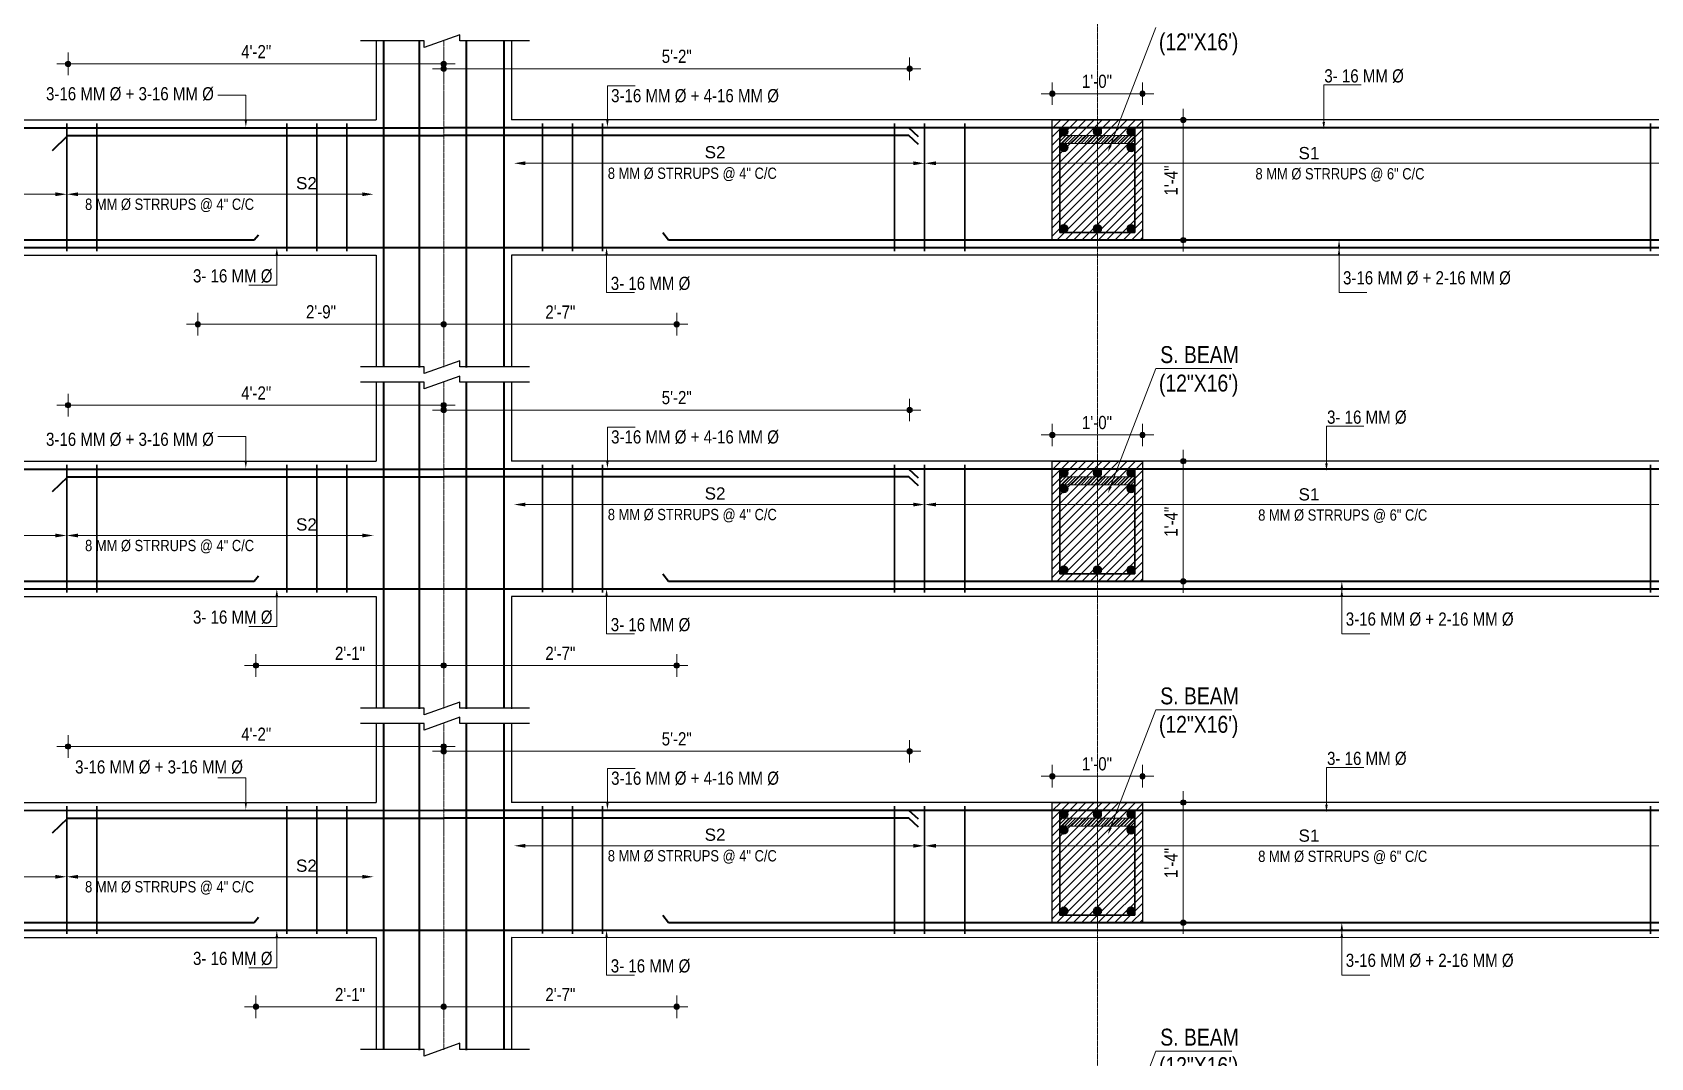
# Model space of a CAD drawing. Header units: inches. Extents: x 57837 to 133168, y 6972 to 27776.
# Drawn here: x 61173 to 62034, y 9790 to 10336 of the extents above; entities that cross this region are included whole.
import ezdxf

# ---------------------------------------------------------------- set-up
doc = ezdxf.new("R2010")
doc.units = ezdxf.units.IN
doc.header["$MEASUREMENT"] = 0
doc.linetypes.add('CENTER', pattern=[2, 1.25, -0.25, 0.25, -0.25])
doc.linetypes.add('CENTER2', pattern=[1.125, 0.75, -0.125, 0.125, -0.125])
for name, color, linetype, lineweight in [('CENTER', 9, 'CENTER', 5), ('DIM', 2, 'Continuous', 13), ('HACTH', 153, 'Continuous', 5), ('ROD', 1, 'Continuous', 40), ('STIRRUPS', 4, 'Continuous', 30)]:
    doc.layers.add(name, color=color, linetype=linetype, lineweight=lineweight)
for name, color, linetype in [('elevation', 3, 'Continuous'), ('text', 255, 'Continuous'), ('walls', 32, 'Continuous')]:
    doc.layers.add(name, color=color, linetype=linetype)
doc.styles.add('Arial', font='arial.ttf', dxfattribs={"height": 6.5})
doc.styles.get("Standard").update_dxf_attribs({"font": 'ARIALN.TTF', "height": 7})

msp = doc.modelspace()

# ---------------------------------------------------------------- hatches: boundary and pattern name
at = {"lineweight": 13}
h = msp.add_hatch(color=256, dxfattribs=at)
edge = h.paths.add_edge_path()
edge.add_arc((61191.65, 10319.27), 1.42, 0, 360)
h = msp.add_hatch(color=256, dxfattribs=at)
edge = h.paths.add_edge_path()
edge.add_arc((61391.65, 10319.27), 1.42, 0, 360)
h = msp.add_hatch(color=256, dxfattribs=at)
edge = h.paths.add_edge_path()
edge.add_arc((61391.65, 10316.69), 1.42, 0, 360)
h = msp.add_hatch(color=256, dxfattribs=at)
edge = h.paths.add_edge_path()
edge.add_arc((61639.65, 10316.69), 1.42, 0, 360)
h = msp.add_hatch(color=256, dxfattribs=at)
edge = h.paths.add_edge_path()
edge.add_arc((61715.65, 10303.41), 1.42, 0, 360)
h = msp.add_hatch(color=256, dxfattribs=at)
edge = h.paths.add_edge_path()
edge.add_arc((61763.65, 10303.41), 1.42, 0, 360)
h = msp.add_hatch(color=256, dxfattribs=at)
edge = h.paths.add_edge_path()
edge.add_arc((61785.35, 10289.44), 1.42, 0, 360)
h = msp.add_hatch(color=256, dxfattribs=at)
edge = h.paths.add_edge_path()
edge.add_arc((61785.35, 10225.43), 1.42, 0, 360)
h = msp.add_hatch(color=256, dxfattribs=at)
edge = h.paths.add_edge_path()
edge.add_arc((61260.74, 10180.64), 1.42, 0, 360)
h = msp.add_hatch(color=256, dxfattribs=at)
edge = h.paths.add_edge_path()
edge.add_arc((61391.65, 10180.64), 1.42, 0, 360)
h = msp.add_hatch(color=256, dxfattribs=at)
edge = h.paths.add_edge_path()
edge.add_arc((61391.65, 10180.64), 1.42, 0, 360)
h = msp.add_hatch(color=256, dxfattribs=at)
edge = h.paths.add_edge_path()
edge.add_arc((61515.65, 10180.64), 1.42, 0, 360)
h = msp.add_hatch(color=256, dxfattribs=at)
edge = h.paths.add_edge_path()
edge.add_arc((61191.65, 10137.54), 1.42, 0, 360)
h = msp.add_hatch(color=256, dxfattribs=at)
edge = h.paths.add_edge_path()
edge.add_arc((61391.65, 10137.54), 1.42, 0, 360)
h = msp.add_hatch(color=256, dxfattribs=at)
edge = h.paths.add_edge_path()
edge.add_arc((61391.65, 10134.96), 1.42, 0, 360)
h = msp.add_hatch(color=256, dxfattribs=at)
edge = h.paths.add_edge_path()
edge.add_arc((61639.65, 10134.96), 1.42, 0, 360)
h = msp.add_hatch(color=256, dxfattribs=at)
edge = h.paths.add_edge_path()
edge.add_arc((61715.65, 10121.68), 1.42, 0, 360)
h = msp.add_hatch(color=256, dxfattribs=at)
edge = h.paths.add_edge_path()
edge.add_arc((61763.65, 10121.68), 1.42, 0, 360)
h = msp.add_hatch(color=256, dxfattribs=at)
edge = h.paths.add_edge_path()
edge.add_arc((61785.35, 10107.71), 1.42, 0, 360)
h = msp.add_hatch(color=256, dxfattribs=at)
edge = h.paths.add_edge_path()
edge.add_arc((61785.35, 10043.69), 1.42, 0, 360)
h = msp.add_hatch(color=256, dxfattribs=at)
edge = h.paths.add_edge_path()
edge.add_arc((61291.65, 9998.9), 1.42, 0, 360)
h = msp.add_hatch(color=256, dxfattribs=at)
edge = h.paths.add_edge_path()
edge.add_arc((61391.65, 9998.9), 1.42, 0, 360)
h = msp.add_hatch(color=256, dxfattribs=at)
edge = h.paths.add_edge_path()
edge.add_arc((61391.65, 9998.9), 1.42, 0, 360)
h = msp.add_hatch(color=256, dxfattribs=at)
edge = h.paths.add_edge_path()
edge.add_arc((61515.65, 9998.9), 1.42, 0, 360)
h = msp.add_hatch(color=256, dxfattribs=at)
edge = h.paths.add_edge_path()
edge.add_arc((61191.65, 9955.8), 1.42, 0, 360)
h = msp.add_hatch(color=256, dxfattribs=at)
edge = h.paths.add_edge_path()
edge.add_arc((61391.65, 9955.8), 1.42, 0, 360)
h = msp.add_hatch(color=256, dxfattribs=at)
edge = h.paths.add_edge_path()
edge.add_arc((61391.65, 9953.22), 1.42, 0, 360)
h = msp.add_hatch(color=256, dxfattribs=at)
edge = h.paths.add_edge_path()
edge.add_arc((61639.65, 9953.22), 1.42, 0, 360)
h = msp.add_hatch(color=256, dxfattribs=at)
edge = h.paths.add_edge_path()
edge.add_arc((61715.65, 9939.94), 1.42, 0, 360)
h = msp.add_hatch(color=256, dxfattribs=at)
edge = h.paths.add_edge_path()
edge.add_arc((61763.65, 9939.94), 1.42, 0, 360)
h = msp.add_hatch(color=256, dxfattribs=at)
edge = h.paths.add_edge_path()
edge.add_arc((61785.35, 9925.97), 1.42, 0, 360)
h = msp.add_hatch(color=256, dxfattribs=at)
edge = h.paths.add_edge_path()
edge.add_arc((61785.35, 9861.96), 1.42, 0, 360)
h = msp.add_hatch(color=256, dxfattribs=at)
edge = h.paths.add_edge_path()
edge.add_arc((61291.65, 9817.17), 1.42, 0, 360)
h = msp.add_hatch(color=256, dxfattribs=at)
edge = h.paths.add_edge_path()
edge.add_arc((61391.65, 9817.17), 1.42, 0, 360)
h = msp.add_hatch(color=256, dxfattribs=at)
edge = h.paths.add_edge_path()
edge.add_arc((61391.65, 9817.17), 1.42, 0, 360)
h = msp.add_hatch(color=256, dxfattribs=at)
edge = h.paths.add_edge_path()
edge.add_arc((61515.65, 9817.17), 1.42, 0, 360)
at = {"layer": 'HACTH'}
h = msp.add_hatch(color=1, dxfattribs=at)
edge = h.paths.add_edge_path()
edge.add_arc((61721.74, 10283.16), 2.08, 0, 360)
h = msp.add_hatch(color=1, dxfattribs=at)
edge = h.paths.add_edge_path()
edge.add_arc((61739.65, 10283.16), 2.08, 0, 360)
h = msp.add_hatch(color=1, dxfattribs=at)
edge = h.paths.add_edge_path()
edge.add_arc((61757.57, 10283.16), 2.08, 0, 360)
h = msp.add_hatch(color=1, dxfattribs=at)
edge = h.paths.add_edge_path()
edge.add_arc((61721.74, 10274.8), 2.08, 0, 360)
h = msp.add_hatch(color=1, dxfattribs=at)
edge = h.paths.add_edge_path()
edge.add_arc((61757.57, 10274.8), 2.08, 0, 360)
h = msp.add_hatch(color=1, dxfattribs=at)
edge = h.paths.add_edge_path()
edge.add_arc((61721.74, 10231.53), 2.08, 0, 360)
h = msp.add_hatch(color=1, dxfattribs=at)
edge = h.paths.add_edge_path()
edge.add_arc((61739.65, 10231.53), 2.08, 0, 360)
h = msp.add_hatch(color=1, dxfattribs=at)
edge = h.paths.add_edge_path()
edge.add_arc((61757.57, 10231.53), 2.08, 0, 360)
h = msp.add_hatch(color=1, dxfattribs=at)
edge = h.paths.add_edge_path()
edge.add_arc((61721.74, 10101.43), 2.08, 0, 360)
h = msp.add_hatch(color=1, dxfattribs=at)
edge = h.paths.add_edge_path()
edge.add_arc((61739.65, 10101.43), 2.08, 0, 360)
h = msp.add_hatch(color=1, dxfattribs=at)
edge = h.paths.add_edge_path()
edge.add_arc((61757.57, 10101.43), 2.08, 0, 360)
h = msp.add_hatch(color=1, dxfattribs=at)
edge = h.paths.add_edge_path()
edge.add_arc((61721.74, 10093.06), 2.08, 0, 360)
h = msp.add_hatch(color=1, dxfattribs=at)
edge = h.paths.add_edge_path()
edge.add_arc((61757.57, 10093.06), 2.08, 0, 360)
h = msp.add_hatch(color=1, dxfattribs=at)
edge = h.paths.add_edge_path()
edge.add_arc((61721.74, 10049.79), 2.08, 0, 360)
h = msp.add_hatch(color=1, dxfattribs=at)
edge = h.paths.add_edge_path()
edge.add_arc((61739.65, 10049.79), 2.08, 0, 360)
h = msp.add_hatch(color=1, dxfattribs=at)
edge = h.paths.add_edge_path()
edge.add_arc((61757.57, 10049.79), 2.08, 0, 360)
h = msp.add_hatch(color=1, dxfattribs=at)
edge = h.paths.add_edge_path()
edge.add_arc((61721.74, 9919.69), 2.08, 0, 360)
h = msp.add_hatch(color=1, dxfattribs=at)
edge = h.paths.add_edge_path()
edge.add_arc((61739.65, 9919.69), 2.08, 0, 360)
h = msp.add_hatch(color=1, dxfattribs=at)
edge = h.paths.add_edge_path()
edge.add_arc((61757.57, 9919.69), 2.08, 0, 360)
h = msp.add_hatch(color=1, dxfattribs=at)
edge = h.paths.add_edge_path()
edge.add_arc((61721.74, 9911.33), 2.08, 0, 360)
h = msp.add_hatch(color=1, dxfattribs=at)
edge = h.paths.add_edge_path()
edge.add_arc((61757.57, 9911.33), 2.08, 0, 360)
h = msp.add_hatch(color=1, dxfattribs=at)
edge = h.paths.add_edge_path()
edge.add_arc((61721.74, 9868.06), 2.08, 0, 360)
h = msp.add_hatch(color=1, dxfattribs=at)
edge = h.paths.add_edge_path()
edge.add_arc((61739.65, 9868.06), 2.08, 0, 360)
h = msp.add_hatch(color=1, dxfattribs=at)
edge = h.paths.add_edge_path()
edge.add_arc((61757.57, 9868.06), 2.08, 0, 360)

# ---------------------------------------------------------------- linework, layer by layer
for p, q in [((61355.65, 10331.57), (61355.65, 10289.44)), ((61355.65, 10331.57), (61355.65, 10289.44)), ((61427.65, 10331.57), (61427.65, 10289.44)), ((61427.65, 10331.57), (61427.65, 10289.44)), ((61427.65, 10331.57), (61427.65, 10289.44)), ((61427.65, 10331.57), (61427.65, 10289.81)), ((61427.65, 10331.57), (61427.65, 10289.44)), ((60807.52, 10289.44), (61355.65, 10289.44)), ((62263.79, 10289.44), (61427.65, 10289.44)), ((61715.65, 10289.44), (61763.65, 10289.44)), ((61715.65, 10225.44), (61715.65, 10289.44)), ((61715.65, 10289.35), (61715.75, 10289.44)), ((61715.65, 10284.93), (61720.17, 10289.44)), ((61715.65, 10280.51), (61724.59, 10289.44)), ((61715.65, 10276.09), (61729.01, 10289.44)), ((61715.65, 10271.67), (61733.43, 10289.44)), ((61715.65, 10267.25), (61737.85, 10289.44)), ((61715.65, 10262.83), (61742.27, 10289.44)), ((61715.65, 10258.41), (61746.68, 10289.44)), ((61715.65, 10253.99), (61751.1, 10289.44)), ((61715.65, 10249.58), (61755.52, 10289.44)), ((61715.65, 10245.16), (61759.94, 10289.44)), ((61715.65, 10240.74), (61763.65, 10288.74)), ((61763.65, 10289.44), (61763.65, 10225.44)), ((61715.65, 10236.32), (61763.65, 10284.32)), ((61715.65, 10231.9), (61763.65, 10279.9)), ((61715.65, 10227.48), (61763.65, 10275.48)), ((61718.04, 10225.44), (61763.65, 10271.06)), ((61722.46, 10225.44), (61763.65, 10266.64)), ((61726.88, 10225.44), (61763.65, 10262.22)), ((61731.3, 10225.44), (61763.65, 10257.8)), ((61735.72, 10225.44), (61763.65, 10253.38)), ((61740.14, 10225.44), (61763.65, 10248.96)), ((61744.56, 10225.44), (61763.65, 10244.54)), ((61748.98, 10225.44), (61763.65, 10240.12)), ((61753.4, 10225.44), (61763.65, 10235.7)), ((61757.81, 10225.44), (61763.65, 10231.28)), ((61762.23, 10225.44), (61763.65, 10226.86)), ((61763.65, 10225.44), (61715.65, 10225.44)), ((60759.65, 10217.45), (61355.65, 10217.45)), ((61355.65, 10217.45), (61355.65, 10157.96)), ((61355.65, 10217.45), (61355.65, 10157.96)), ((61355.65, 10217.45), (61355.65, 10157.96)), ((61427.65, 10217.45), (61427.65, 10157.96)), ((62311.65, 10217.44), (61427.65, 10217.45)), ((61427.65, 10217.45), (61427.65, 10157.96)), ((61427.65, 10217.45), (61427.65, 10157.96)), ((61427.65, 10217.45), (61427.65, 10157.96)), ((61355.65, 10149.84), (61355.65, 10107.71)), ((61355.65, 10149.84), (61355.65, 10107.71)), ((61427.65, 10149.84), (61427.65, 10107.71)), ((61427.65, 10149.84), (61427.65, 10107.71)), ((61427.65, 10149.84), (61427.65, 10107.71)), ((61427.65, 10149.84), (61427.65, 10108.08)), ((61427.65, 10149.84), (61427.65, 10107.71)), ((60807.52, 10107.71), (61355.65, 10107.71)), ((62263.79, 10107.71), (61427.65, 10107.71)), ((61715.65, 10107.71), (61763.65, 10107.71)), ((61715.65, 10043.71), (61715.65, 10107.71)), ((61715.65, 10107.61), (61715.75, 10107.71)), ((61715.65, 10103.2), (61720.17, 10107.71)), ((61715.65, 10098.78), (61724.59, 10107.71)), ((61715.65, 10094.36), (61729.01, 10107.71)), ((61715.65, 10089.94), (61733.43, 10107.71)), ((61715.65, 10085.52), (61737.85, 10107.71)), ((61715.65, 10081.1), (61742.27, 10107.71)), ((61715.65, 10076.68), (61746.69, 10107.71)), ((61715.65, 10072.26), (61751.1, 10107.71)), ((61715.65, 10067.84), (61755.52, 10107.71)), ((61715.65, 10063.42), (61759.94, 10107.71)), ((61715.65, 10059), (61763.65, 10107)), ((61763.65, 10107.71), (61763.65, 10043.71)), ((61715.65, 10054.58), (61763.65, 10102.58)), ((61715.65, 10050.16), (61763.65, 10098.16)), ((61715.65, 10045.74), (61763.65, 10093.74)), ((61718.04, 10043.71), (61763.65, 10089.32)), ((61722.46, 10043.71), (61763.65, 10084.9)), ((61726.88, 10043.71), (61763.65, 10080.48)), ((61731.3, 10043.71), (61763.65, 10076.07)), ((61735.72, 10043.71), (61763.65, 10071.65)), ((61740.14, 10043.71), (61763.65, 10067.23)), ((61744.56, 10043.71), (61763.65, 10062.81)), ((61748.98, 10043.71), (61763.65, 10058.39)), ((61753.4, 10043.71), (61763.65, 10053.97)), ((61757.82, 10043.71), (61763.65, 10049.55)), ((61763.65, 10043.71), (61715.65, 10043.71)), ((61762.23, 10043.71), (61763.65, 10045.13)), ((60759.65, 10035.71), (61355.65, 10035.71)), ((61355.65, 10035.71), (61355.65, 9976.23)), ((61355.65, 10035.71), (61355.65, 9976.23)), ((61355.65, 10035.71), (61355.65, 9976.23)), ((61427.65, 10035.71), (61427.65, 9976.23)), ((62311.65, 10035.71), (61427.65, 10035.71)), ((61427.65, 10035.71), (61427.65, 9976.23)), ((61427.65, 10035.71), (61427.65, 9976.23)), ((61427.65, 10035.71), (61427.65, 9976.23)), ((61427.65, 10035.71), (61427.65, 9975.86)), ((61355.65, 9968.1), (61355.65, 9925.97)), ((61355.65, 9968.1), (61355.65, 9925.97)), ((61427.65, 9968.1), (61427.65, 9925.97)), ((61427.65, 9968.1), (61427.65, 9925.97)), ((61427.65, 9968.1), (61427.65, 9925.97)), ((61427.65, 9968.1), (61427.65, 9926.34)), ((61427.65, 9968.1), (61427.65, 9925.97)), ((60807.52, 9925.97), (61355.65, 9925.97)), ((62263.79, 9925.97), (61427.65, 9925.97)), ((61715.65, 9925.97), (61763.65, 9925.97)), ((61715.65, 9861.97), (61715.65, 9925.97)), ((61715.65, 9925.88), (61715.75, 9925.97)), ((61715.65, 9921.46), (61720.17, 9925.97)), ((61715.65, 9917.04), (61724.59, 9925.97)), ((61715.65, 9912.62), (61729.01, 9925.97)), ((61715.65, 9908.2), (61733.43, 9925.97)), ((61715.65, 9903.78), (61737.85, 9925.97)), ((61715.65, 9899.36), (61742.27, 9925.97)), ((61715.65, 9894.94), (61746.68, 9925.97)), ((61715.65, 9890.52), (61751.1, 9925.97)), ((61715.65, 9886.11), (61755.52, 9925.97)), ((61715.65, 9881.69), (61759.94, 9925.97)), ((61763.65, 9925.97), (61763.65, 9861.97)), ((61715.65, 9877.27), (61763.65, 9925.27)), ((61715.65, 9872.85), (61763.65, 9920.85)), ((61715.65, 9868.43), (61763.65, 9916.43)), ((61715.65, 9864.01), (61763.65, 9912.01)), ((61718.04, 9861.97), (61763.65, 9907.59)), ((61722.46, 9861.97), (61763.65, 9903.17)), ((61726.88, 9861.97), (61763.65, 9898.75)), ((61731.3, 9861.97), (61763.65, 9894.33)), ((61735.72, 9861.97), (61763.65, 9889.91)), ((61740.14, 9861.97), (61763.65, 9885.49)), ((61744.56, 9861.97), (61763.65, 9881.07)), ((61748.98, 9861.97), (61763.65, 9876.65)), ((61753.4, 9861.97), (61763.65, 9872.23)), ((61757.81, 9861.97), (61763.65, 9867.81)), ((61763.65, 9861.97), (61715.65, 9861.97)), ((61762.23, 9861.97), (61763.65, 9863.39)), ((60759.65, 9853.98), (61355.65, 9853.98)), ((61355.65, 9853.98), (61355.65, 9794.49)), ((61355.65, 9853.98), (61355.65, 9794.49)), ((61355.65, 9853.98), (61355.65, 9794.49)), ((61427.65, 9853.98), (61427.65, 9794.49)), ((62311.65, 9853.97), (61427.65, 9853.98)), ((61427.65, 9853.98), (61427.65, 9794.49)), ((61427.65, 9853.98), (61427.65, 9794.49)), ((61427.65, 9853.98), (61427.65, 9794.49))]:
    msp.add_line(p, q)
at = {"lineweight": 13}
for p, q in [((61191.65, 10313.27), (61191.65, 10325.27)), ((61391.65, 10325.27), (61391.65, 10313.27)), ((61391.65, 10310.69), (61391.65, 10322.69)), ((61639.65, 10322.69), (61639.65, 10310.69)), ((61197.65, 10319.27), (61185.65, 10319.27)), ((61385.65, 10319.27), (61397.65, 10319.27)), ((61397.65, 10316.69), (61385.65, 10316.69)), ((61633.65, 10316.69), (61645.65, 10316.69)), ((61715.65, 10297.41), (61715.65, 10309.41)), ((61763.65, 10309.41), (61763.65, 10297.41)), ((61721.65, 10303.41), (61709.65, 10303.41)), ((61757.65, 10303.41), (61769.65, 10303.41)), ((61779.35, 10289.44), (61791.35, 10289.44)), ((61785.35, 10283.44), (61785.35, 10295.44)), ((61785.35, 10231.43), (61785.35, 10219.43)), ((61791.35, 10225.43), (61779.35, 10225.43)), ((61260.74, 10174.64), (61260.74, 10186.64)), ((61391.65, 10174.64), (61391.65, 10186.64)), ((61391.65, 10186.64), (61391.65, 10174.64)), ((61515.65, 10186.64), (61515.65, 10174.64)), ((61266.74, 10180.64), (61254.74, 10180.64)), ((61397.65, 10180.64), (61385.65, 10180.64)), ((61385.65, 10180.64), (61397.65, 10180.64)), ((61509.65, 10180.64), (61521.65, 10180.64)), ((61191.65, 10131.54), (61191.65, 10143.54)), ((61391.65, 10143.54), (61391.65, 10131.54)), ((61391.65, 10128.96), (61391.65, 10140.96)), ((61639.65, 10140.96), (61639.65, 10128.96)), ((61197.65, 10137.54), (61185.65, 10137.54)), ((61385.65, 10137.54), (61397.65, 10137.54)), ((61397.65, 10134.96), (61385.65, 10134.96)), ((61633.65, 10134.96), (61645.65, 10134.96)), ((61715.65, 10115.68), (61715.65, 10127.68)), ((61763.65, 10127.68), (61763.65, 10115.68)), ((61721.65, 10121.68), (61709.65, 10121.68)), ((61757.65, 10121.68), (61769.65, 10121.68)), ((61779.35, 10107.71), (61791.35, 10107.71)), ((61785.35, 10101.71), (61785.35, 10113.71)), ((61785.35, 10049.69), (61785.35, 10037.69)), ((61791.35, 10043.69), (61779.35, 10043.69)), ((61291.65, 9992.9), (61291.65, 10004.9)), ((61391.65, 9992.9), (61391.65, 10004.9)), ((61391.65, 10004.9), (61391.65, 9992.9)), ((61515.65, 10004.9), (61515.65, 9992.9)), ((61297.65, 9998.9), (61285.65, 9998.9)), ((61397.65, 9998.9), (61385.65, 9998.9)), ((61385.65, 9998.9), (61397.65, 9998.9)), ((61509.65, 9998.9), (61521.65, 9998.9)), ((61191.65, 9949.8), (61191.65, 9961.8)), ((61391.65, 9961.8), (61391.65, 9949.8)), ((61197.65, 9955.8), (61185.65, 9955.8)), ((61385.65, 9955.8), (61397.65, 9955.8)), ((61397.65, 9953.22), (61385.65, 9953.22)), ((61391.65, 9947.22), (61391.65, 9959.22)), ((61633.65, 9953.22), (61645.65, 9953.22)), ((61639.65, 9959.22), (61639.65, 9947.22)), ((61715.65, 9933.94), (61715.65, 9945.94)), ((61763.65, 9945.94), (61763.65, 9933.94)), ((61721.65, 9939.94), (61709.65, 9939.94)), ((61757.65, 9939.94), (61769.65, 9939.94)), ((61779.35, 9925.97), (61791.35, 9925.97)), ((61785.35, 9919.97), (61785.35, 9931.97)), ((61785.35, 9867.96), (61785.35, 9855.96)), ((61791.35, 9861.96), (61779.35, 9861.96)), ((61291.65, 9811.17), (61291.65, 9823.17)), ((61391.65, 9811.17), (61391.65, 9823.17)), ((61391.65, 9823.17), (61391.65, 9811.17)), ((61515.65, 9823.17), (61515.65, 9811.17)), ((61297.65, 9817.17), (61285.65, 9817.17)), ((61397.65, 9817.17), (61385.65, 9817.17)), ((61385.65, 9817.17), (61397.65, 9817.17)), ((61509.65, 9817.17), (61521.65, 9817.17))]:
    msp.add_line(p, q, dxfattribs=at)
for centre in [(61191.65, 10319.27), (61391.65, 10319.27), (61391.65, 10316.69), (61639.65, 10316.69), (61715.65, 10303.41), (61763.65, 10303.41), (61785.35, 10289.44), (61785.35, 10225.43), (61260.74, 10180.64), (61391.65, 10180.64), (61391.65, 10180.64), (61515.65, 10180.64), (61191.65, 10137.54), (61391.65, 10137.54), (61391.65, 10134.96), (61639.65, 10134.96), (61715.65, 10121.68), (61763.65, 10121.68), (61785.35, 10107.71), (61785.35, 10043.69), (61291.65, 9998.9), (61391.65, 9998.9), (61391.65, 9998.9), (61515.65, 9998.9), (61191.65, 9955.8), (61391.65, 9955.8), (61391.65, 9953.22), (61639.65, 9953.22), (61715.65, 9939.94), (61763.65, 9939.94), (61785.35, 9925.97), (61785.35, 9861.96), (61291.65, 9817.17), (61391.65, 9817.17), (61391.65, 9817.17), (61515.65, 9817.17)]:
    msp.add_circle(centre, 1.42, dxfattribs=at)
at = {"layer": 'CENTER', "linetype": 'CENTER2', "lineweight": 5}
for p, q in [((61739.65, 9221.15), (61739.65, 10692.22)), ((61391.65, 10331.73), (61391.65, 10157.8)), ((61391.65, 10149.99), (61391.65, 9976.06)), ((61391.65, 9968.26), (61391.65, 9794.33))]:
    msp.add_line(p, q, dxfattribs=at)
at = {"layer": 'DIM', "lineweight": 13}
for p, q in [((61746.7, 10276.06), (61770.77, 10338.74)), ((61860.15, 10288.35), (61860.15, 10308.05)), ((61860.15, 10308.05), (61880.02, 10308.05)), ((61746.7, 10094.33), (61770.77, 10157.01)), ((61770.77, 10157.01), (61811.27, 10157.01)), ((61861.61, 10106.61), (61861.61, 10126.32)), ((61861.61, 10126.32), (61881.48, 10126.32)), ((61746.7, 9912.59), (61770.77, 9975.27)), ((61770.77, 9975.27), (61811.27, 9975.27)), ((61861.61, 9924.88), (61861.61, 9944.58)), ((61861.61, 9944.58), (61881.48, 9944.58)), ((61746.7, 9730.86), (61770.77, 9793.54)), ((61770.77, 9793.54), (61811.27, 9793.54))]:
    msp.add_line(p, q, dxfattribs=at)
at = {"layer": 'DIM'}
for p, q in [((61387.65, 10319.27), (61195.65, 10319.27)), ((61635.65, 10316.69), (61395.65, 10316.69)), ((61719.65, 10303.41), (61759.65, 10303.41)), ((61785.35, 10285.44), (61785.35, 10229.43)), ((61387.65, 10180.64), (61264.74, 10180.64)), ((61395.65, 10180.64), (61511.65, 10180.64)), ((61387.65, 10137.54), (61195.65, 10137.54)), ((61635.65, 10134.96), (61395.65, 10134.96)), ((61719.65, 10121.68), (61759.65, 10121.68)), ((61785.35, 10103.71), (61785.35, 10047.69)), ((61387.65, 9998.9), (61295.65, 9998.9)), ((61395.65, 9998.9), (61511.65, 9998.9)), ((61387.65, 9955.8), (61195.65, 9955.8)), ((61635.65, 9953.22), (61395.65, 9953.22)), ((61719.65, 9939.94), (61759.65, 9939.94)), ((61785.35, 9921.97), (61785.35, 9865.96)), ((61387.65, 9817.17), (61295.65, 9817.17)), ((61395.65, 9817.17), (61511.65, 9817.17))]:
    msp.add_line(p, q, dxfattribs=at)
at = {"layer": 'DIM', "ltscale": 3}
for p, q in [((61478.78, 10289.56), (61478.78, 10307.57)), ((61478.78, 10307.57), (61493.62, 10307.57)), ((61286.27, 10302.57), (61271.43, 10302.57)), ((61286.27, 10289.56), (61286.27, 10302.57)), ((61478.78, 10107.83), (61478.78, 10125.84)), ((61478.78, 10125.84), (61493.62, 10125.84)), ((61286.27, 10120.84), (61271.43, 10120.84)), ((61286.27, 10107.83), (61286.27, 10120.84)), ((61478.78, 9926.09), (61478.78, 9944.1)), ((61478.78, 9944.1), (61493.62, 9944.1)), ((61286.27, 9939.1), (61271.43, 9939.1)), ((61286.27, 9926.09), (61286.27, 9939.1))]:
    msp.add_line(p, q, dxfattribs=at)
at = {"layer": 'DIM', "lineweight": 9}
for p, q in [((61435.04, 10266.37), (61641.65, 10266.37)), ((62049.65, 10266.37), (61653.65, 10266.37)), ((60930.4, 10249.87), (61184.9, 10249.87)), ((61348.27, 10249.87), (61196.9, 10249.87)), ((61435.04, 10084.63), (61641.65, 10084.63)), ((62049.65, 10084.63), (61653.65, 10084.63)), ((60930.4, 10068.14), (61184.9, 10068.14)), ((61348.27, 10068.14), (61196.9, 10068.14)), ((61435.04, 9902.9), (61641.65, 9902.9)), ((62049.65, 9902.9), (61653.65, 9902.9)), ((60930.4, 9886.4), (61184.9, 9886.4)), ((61348.27, 9886.4), (61196.9, 9886.4))]:
    msp.add_line(p, q, dxfattribs=at)
at = {"layer": 'DIM', "ltscale": 3, "extrusion": (0, 0, -1)}
for p, q in [((61868.31, 10221.46), (61868.31, 10197.46)), ((61302.77, 10217.47), (61302.77, 10201.46)), ((61478.34, 10217.47), (61478.34, 10197.46)), ((61868.31, 10217.47), (61868.31, 10197.46)), ((61302.77, 10201.46), (61287.93, 10201.46)), ((61478.34, 10197.46), (61493.18, 10197.46)), ((61868.31, 10197.46), (61883.15, 10197.46)), ((61868.31, 10197.46), (61883.15, 10197.46)), ((61869.77, 10039.73), (61869.77, 10015.73)), ((61302.77, 10035.74), (61302.77, 10019.73)), ((61478.34, 10035.74), (61478.34, 10015.73)), ((61869.77, 10035.74), (61869.77, 10015.73)), ((61302.77, 10019.73), (61287.93, 10019.73)), ((61478.34, 10015.73), (61493.18, 10015.73)), ((61869.77, 10015.73), (61884.61, 10015.73)), ((61869.77, 10015.73), (61884.61, 10015.73)), ((61869.77, 9857.99), (61869.77, 9833.99)), ((61302.77, 9854), (61302.77, 9837.99)), ((61478.34, 9854), (61478.34, 9833.99)), ((61869.77, 9854), (61869.77, 9833.99)), ((61302.77, 9837.99), (61287.93, 9837.99)), ((61478.34, 9833.99), (61493.18, 9833.99)), ((61869.77, 9833.99), (61884.61, 9833.99)), ((61869.77, 9833.99), (61884.61, 9833.99))]:
    msp.add_line(p, q, dxfattribs=at)
at = {"layer": 'DIM', "ltscale": 3}
for points in [[(61286.94, 10289.56), (61286.27, 10285.56), (61285.6, 10289.56)], [(61479.44, 10289.56), (61478.78, 10285.56), (61478.11, 10289.56)], [(61286.94, 10107.83), (61286.27, 10103.83), (61285.6, 10107.83)], [(61479.44, 10107.83), (61478.78, 10103.83), (61478.11, 10107.83)], [(61286.94, 9926.09), (61286.27, 9922.09), (61285.6, 9926.09)], [(61479.44, 9926.09), (61478.78, 9922.09), (61478.11, 9926.09)]]:
    msp.add_solid(points, dxfattribs=at)
at = {"layer": 'DIM', "lineweight": 13}
for points in [[(61860.81, 10288.35), (61860.15, 10284.35), (61859.48, 10288.35)], [(61747.32, 10275.82), (61745.26, 10272.33), (61746.08, 10276.3)], [(61862.28, 10106.61), (61861.61, 10102.61), (61860.94, 10106.61)], [(61747.32, 10094.09), (61745.26, 10090.59), (61746.08, 10094.57)], [(61862.28, 9924.88), (61861.61, 9920.88), (61860.94, 9924.88)], [(61747.32, 9912.35), (61745.26, 9908.86), (61746.08, 9912.83)]]:
    msp.add_solid(points, dxfattribs=at)
at = {"layer": 'DIM'}
for points in [[(61435.04, 10267.37), (61435.04, 10265.37), (61429.04, 10266.37)], [(61641.65, 10267.37), (61641.65, 10265.37), (61647.65, 10266.37)], [(61653.65, 10267.37), (61653.65, 10265.37), (61647.65, 10266.37)], [(61184.9, 10250.87), (61184.9, 10248.87), (61190.9, 10249.87)], [(61196.9, 10250.87), (61196.9, 10248.87), (61190.9, 10249.87)], [(61348.27, 10250.87), (61348.27, 10248.87), (61354.27, 10249.87)], [(61435.04, 10085.63), (61435.04, 10083.63), (61429.04, 10084.63)], [(61641.65, 10085.63), (61641.65, 10083.63), (61647.65, 10084.63)], [(61653.65, 10085.63), (61653.65, 10083.63), (61647.65, 10084.63)], [(61184.9, 10069.14), (61184.9, 10067.14), (61190.9, 10068.14)], [(61196.9, 10069.14), (61196.9, 10067.14), (61190.9, 10068.14)], [(61348.27, 10069.14), (61348.27, 10067.14), (61354.27, 10068.14)], [(61435.04, 9903.9), (61435.04, 9901.9), (61429.04, 9902.9)], [(61641.65, 9903.9), (61641.65, 9901.9), (61647.65, 9902.9)], [(61653.65, 9903.9), (61653.65, 9901.9), (61647.65, 9902.9)], [(61184.9, 9887.4), (61184.9, 9885.4), (61190.9, 9886.4)], [(61196.9, 9887.4), (61196.9, 9885.4), (61190.9, 9886.4)], [(61348.27, 9887.4), (61348.27, 9885.4), (61354.27, 9886.4)]]:
    msp.add_solid(points, dxfattribs=at)
at = {"layer": 'DIM', "ltscale": 3, "extrusion": (0, 0, -1)}
for points in [[(-61303.44, 10217.47), (-61302.77, 10221.47), (-61302.1, 10217.47)], [(-61479.01, 10217.47), (-61478.34, 10221.47), (-61477.67, 10217.47)], [(-61868.97, 10221.46), (-61868.31, 10225.46), (-61867.64, 10221.46)], [(-61868.97, 10217.47), (-61868.31, 10221.47), (-61867.64, 10217.47)], [(-61303.44, 10035.74), (-61302.77, 10039.74), (-61302.1, 10035.74)], [(-61479.01, 10035.74), (-61478.34, 10039.74), (-61477.67, 10035.74)], [(-61870.44, 10039.73), (-61869.77, 10043.73), (-61869.11, 10039.73)], [(-61870.44, 10035.74), (-61869.77, 10039.74), (-61869.11, 10035.74)], [(-61303.44, 9854), (-61302.77, 9858), (-61302.1, 9854)], [(-61479.01, 9854), (-61478.34, 9858), (-61477.67, 9854)], [(-61870.44, 9857.99), (-61869.77, 9861.99), (-61869.11, 9857.99)], [(-61870.44, 9854), (-61869.77, 9858), (-61869.11, 9854)]]:
    msp.add_solid(points, dxfattribs=at)
at = {"layer": 'elevation'}
for p, q in [((61355.65, 10331.57), (61355.65, 10289.81)), ((61427.65, 10331.57), (61427.65, 10289.81)), ((61423.65, 10287.81), (61423.65, 10247.81)), ((61355.65, 10149.84), (61355.65, 10108.08)), ((61427.65, 10149.84), (61427.65, 10108.08)), ((61423.65, 10106.08), (61423.65, 10066.08)), ((61355.65, 9968.1), (61355.65, 9926.34)), ((61427.65, 9968.1), (61427.65, 9926.34)), ((61423.65, 9924.34), (61423.65, 9884.34))]:
    msp.add_line(p, q, dxfattribs=at)
at = {"layer": 'HACTH'}
for p, q in [((61759.76, 10281.08), (61719.65, 10281.08)), ((61719.65, 10281.08), (61719.65, 10276.88)), ((61719.65, 10279.71), (61721.02, 10281.08)), ((61719.65, 10277.94), (61722.79, 10281.08)), ((61720.36, 10276.88), (61724.56, 10281.08)), ((61722.13, 10276.88), (61726.33, 10281.08)), ((61723.89, 10276.88), (61728.1, 10281.08)), ((61725.66, 10276.88), (61729.86, 10281.08)), ((61727.43, 10276.88), (61731.63, 10281.08)), ((61729.2, 10276.88), (61733.4, 10281.08)), ((61730.97, 10276.88), (61735.17, 10281.08)), ((61732.73, 10276.88), (61736.93, 10281.08)), ((61734.5, 10276.88), (61738.7, 10281.08)), ((61736.27, 10276.88), (61740.47, 10281.08)), ((61738.04, 10276.88), (61742.24, 10281.08)), ((61739.8, 10276.88), (61744.01, 10281.08)), ((61741.57, 10276.88), (61745.77, 10281.08)), ((61743.34, 10276.88), (61747.54, 10281.08)), ((61745.11, 10276.88), (61749.31, 10281.08)), ((61746.88, 10276.88), (61751.08, 10281.08)), ((61748.64, 10276.88), (61752.84, 10281.08)), ((61750.41, 10276.88), (61754.61, 10281.08)), ((61752.18, 10276.88), (61756.38, 10281.08)), ((61753.95, 10276.88), (61758.15, 10281.08)), ((61755.71, 10276.88), (61759.76, 10280.93)), ((61757.48, 10276.88), (61759.76, 10279.16)), ((61759.76, 10276.88), (61759.76, 10281.08)), ((61719.65, 10276.88), (61759.76, 10276.88)), ((61759.25, 10276.88), (61759.76, 10277.39)), ((61759.76, 10099.35), (61719.65, 10099.35)), ((61719.65, 10099.35), (61719.65, 10095.14)), ((61719.65, 10097.97), (61721.03, 10099.35)), ((61719.65, 10096.21), (61722.79, 10099.35)), ((61720.36, 10095.14), (61724.56, 10099.35)), ((61722.13, 10095.14), (61726.33, 10099.35)), ((61723.9, 10095.14), (61728.1, 10099.35)), ((61725.66, 10095.14), (61729.86, 10099.35)), ((61727.43, 10095.14), (61731.63, 10099.35)), ((61729.2, 10095.14), (61733.4, 10099.35)), ((61730.97, 10095.14), (61735.17, 10099.35)), ((61732.73, 10095.14), (61736.93, 10099.35)), ((61734.5, 10095.14), (61738.7, 10099.35)), ((61736.27, 10095.14), (61740.47, 10099.35)), ((61738.04, 10095.14), (61742.24, 10099.35)), ((61739.81, 10095.14), (61744.01, 10099.35)), ((61741.57, 10095.14), (61745.77, 10099.35)), ((61743.34, 10095.14), (61747.54, 10099.35)), ((61745.11, 10095.14), (61749.31, 10099.35)), ((61746.88, 10095.14), (61751.08, 10099.35)), ((61748.64, 10095.14), (61752.84, 10099.35)), ((61750.41, 10095.14), (61754.61, 10099.35)), ((61752.18, 10095.14), (61756.38, 10099.35)), ((61753.95, 10095.14), (61758.15, 10099.35)), ((61755.72, 10095.14), (61759.76, 10099.19)), ((61759.76, 10095.14), (61759.76, 10099.35)), ((61719.65, 10095.14), (61759.76, 10095.14)), ((61757.48, 10095.14), (61759.76, 10097.43)), ((61759.25, 10095.14), (61759.76, 10095.66)), ((61759.76, 9917.61), (61719.65, 9917.61)), ((61719.65, 9917.61), (61719.65, 9913.41)), ((61719.65, 9916.24), (61721.02, 9917.61)), ((61719.65, 9914.47), (61722.79, 9917.61)), ((61720.36, 9913.41), (61724.56, 9917.61)), ((61722.13, 9913.41), (61726.33, 9917.61)), ((61723.89, 9913.41), (61728.1, 9917.61)), ((61725.66, 9913.41), (61729.86, 9917.61)), ((61727.43, 9913.41), (61731.63, 9917.61)), ((61729.2, 9913.41), (61733.4, 9917.61)), ((61730.97, 9913.41), (61735.17, 9917.61)), ((61732.73, 9913.41), (61736.93, 9917.61)), ((61734.5, 9913.41), (61738.7, 9917.61)), ((61736.27, 9913.41), (61740.47, 9917.61)), ((61738.04, 9913.41), (61742.24, 9917.61)), ((61739.8, 9913.41), (61744.01, 9917.61)), ((61741.57, 9913.41), (61745.77, 9917.61)), ((61743.34, 9913.41), (61747.54, 9917.61)), ((61745.11, 9913.41), (61749.31, 9917.61)), ((61746.88, 9913.41), (61751.08, 9917.61)), ((61748.64, 9913.41), (61752.84, 9917.61)), ((61750.41, 9913.41), (61754.61, 9917.61)), ((61752.18, 9913.41), (61756.38, 9917.61)), ((61753.95, 9913.41), (61758.15, 9917.61)), ((61755.71, 9913.41), (61759.76, 9917.46)), ((61759.76, 9913.41), (61759.76, 9917.61)), ((61719.65, 9913.41), (61759.76, 9913.41)), ((61757.48, 9913.41), (61759.76, 9915.69)), ((61759.25, 9913.41), (61759.76, 9913.92))]:
    msp.add_line(p, q, dxfattribs=at)
at = {"layer": 'ROD'}
for p, q in [((61359.65, 10331.57), (61359.65, 10157.96)), ((61359.65, 10331.57), (61359.65, 10157.96)), ((61378.54, 10331.21), (61378.54, 10157.59)), ((61403.54, 10331.21), (61403.54, 10157.59)), ((61423.65, 10331.57), (61423.65, 10157.96)), ((61423.65, 10331.57), (61423.65, 10157.96)), ((61423.65, 10331.57), (61423.65, 10157.96)), ((61423.65, 10331.57), (61423.65, 10157.96)), ((60723.65, 10285.32), (61391.65, 10285.24)), ((61183.31, 10273.23), (61191.53, 10281.09)), ((61191.53, 10281.09), (61391.65, 10281.07)), ((61639.32, 10285.24), (61391.65, 10285.24)), ((62373.9, 10285.24), (61391.65, 10285.24)), ((61639.32, 10281.07), (61391.65, 10281.07)), ((61644.32, 10280.47), (61639.32, 10285.24)), ((61644.32, 10276.29), (61639.32, 10281.07)), ((61292.94, 10228.14), (61290.65, 10225.43)), ((61511.23, 10225.43), (61508.2, 10229.28)), ((60691.65, 10221.59), (61391.65, 10221.44)), ((61290.65, 10225.43), (60823.65, 10225.43)), ((61391.65, 10221.44), (62251.08, 10221.44)), ((62207.78, 10225.43), (61511.23, 10225.43)), ((61359.65, 10149.84), (61359.65, 9976.23)), ((61359.65, 10149.84), (61359.65, 9976.23)), ((61378.54, 10149.47), (61378.54, 9975.86)), ((61403.54, 10149.47), (61403.54, 9975.86)), ((61423.65, 10149.84), (61423.65, 9976.23)), ((61423.65, 10149.84), (61423.65, 9976.23)), ((61423.65, 10149.84), (61423.65, 9976.23)), ((61423.65, 10149.84), (61423.65, 9976.23)), ((60723.65, 10103.58), (61391.65, 10103.51)), ((61183.31, 10091.5), (61191.53, 10099.36)), ((61191.53, 10099.36), (61391.65, 10099.33)), ((61639.32, 10103.51), (61391.65, 10103.51)), ((62373.9, 10103.51), (61391.65, 10103.51)), ((61639.32, 10099.33), (61391.65, 10099.33)), ((61644.32, 10098.73), (61639.32, 10103.51)), ((61644.32, 10094.56), (61639.32, 10099.33)), ((61292.94, 10046.4), (61290.65, 10043.69)), ((61511.23, 10043.69), (61508.2, 10047.55)), ((60691.65, 10039.86), (61391.65, 10039.7)), ((61290.65, 10043.69), (60823.65, 10043.69)), ((61391.65, 10039.7), (62251.08, 10039.7)), ((62203.78, 10043.69), (61511.23, 10043.69)), ((61359.65, 9968.1), (61359.65, 9794.49)), ((61359.65, 9968.1), (61359.65, 9794.49)), ((61378.54, 9967.74), (61378.54, 9794.12)), ((61403.54, 9967.74), (61403.54, 9794.12)), ((61423.65, 9968.1), (61423.65, 9794.49)), ((61423.65, 9968.1), (61423.65, 9794.49)), ((61423.65, 9968.1), (61423.65, 9794.49)), ((61423.65, 9968.1), (61423.65, 9794.49)), ((60723.65, 9921.85), (61391.65, 9921.77)), ((61183.31, 9909.76), (61191.53, 9917.62)), ((61191.53, 9917.62), (61391.65, 9917.6)), ((61639.32, 9921.77), (61391.65, 9921.77)), ((62373.9, 9921.77), (61391.65, 9921.77)), ((61639.32, 9917.6), (61391.65, 9917.6)), ((61644.32, 9917), (61639.32, 9921.77)), ((61644.32, 9912.82), (61639.32, 9917.6)), ((61511.23, 9861.96), (61508.2, 9865.81)), ((60691.65, 9858.12), (61391.65, 9857.97)), ((61290.65, 9861.96), (60823.65, 9861.96)), ((61292.94, 9864.67), (61290.65, 9861.96)), ((61391.65, 9857.97), (62251.08, 9857.97)), ((62205.78, 9861.96), (61511.23, 9861.96))]:
    msp.add_line(p, q, dxfattribs=at)
at = {"layer": 'STIRRUPS'}
for p, q in [((61190.9, 10287.49), (61190.9, 10219.49)), ((61206.9, 10287.49), (61206.9, 10219.49)), ((61206.9, 10287.49), (61206.9, 10219.49)), ((61308.09, 10287.49), (61308.09, 10219.49)), ((61324.09, 10287.52), (61324.09, 10219.52)), ((61340.09, 10287.52), (61340.09, 10219.52)), ((61444.25, 10287.52), (61444.25, 10219.64)), ((61444.25, 10287.52), (61444.25, 10219.64)), ((61460.25, 10287.52), (61460.25, 10219.52)), ((61476.25, 10287.52), (61476.25, 10219.52)), ((61631.65, 10287.49), (61631.65, 10219.49)), ((61647.65, 10287.49), (61647.65, 10219.49)), ((61647.65, 10287.49), (61647.65, 10219.49)), ((61669.12, 10287.49), (61669.12, 10219.49)), ((61669.12, 10287.49), (61669.12, 10219.49)), ((62034.19, 10287.49), (62034.19, 10219.49)), ((62034.19, 10287.49), (62034.19, 10219.49)), ((61719.65, 10285.24), (61759.65, 10285.24)), ((61719.65, 10229.44), (61719.65, 10285.24)), ((61759.65, 10285.24), (61759.65, 10229.44)), ((61759.65, 10229.44), (61719.65, 10229.44)), ((61190.9, 10105.75), (61190.9, 10037.75)), ((61206.9, 10105.75), (61206.9, 10037.75)), ((61206.9, 10105.75), (61206.9, 10037.75)), ((61308.09, 10105.75), (61308.09, 10037.75)), ((61324.09, 10105.78), (61324.09, 10037.78)), ((61340.09, 10105.78), (61340.09, 10037.78)), ((61444.25, 10105.78), (61444.25, 10037.9)), ((61444.25, 10105.78), (61444.25, 10037.9)), ((61460.25, 10105.78), (61460.25, 10037.78)), ((61476.25, 10105.78), (61476.25, 10037.78)), ((61631.65, 10105.75), (61631.65, 10037.75)), ((61647.65, 10105.75), (61647.65, 10037.75)), ((61647.65, 10105.75), (61647.65, 10037.75)), ((61669.12, 10105.75), (61669.12, 10037.75)), ((61669.12, 10105.75), (61669.12, 10037.75)), ((61719.65, 10103.51), (61759.65, 10103.51)), ((61719.65, 10047.71), (61719.65, 10103.51)), ((61759.65, 10103.51), (61759.65, 10047.71)), ((62034.19, 10105.75), (62034.19, 10037.75)), ((62034.19, 10105.75), (62034.19, 10037.75)), ((61759.65, 10047.71), (61719.65, 10047.71)), ((61190.9, 9924.02), (61190.9, 9856.02)), ((61206.9, 9924.02), (61206.9, 9856.02)), ((61206.9, 9924.02), (61206.9, 9856.02)), ((61308.09, 9924.02), (61308.09, 9856.02)), ((61324.09, 9924.05), (61324.09, 9856.05)), ((61340.09, 9924.05), (61340.09, 9856.05)), ((61444.25, 9924.05), (61444.25, 9856.17)), ((61444.25, 9924.05), (61444.25, 9856.17)), ((61460.25, 9924.05), (61460.25, 9856.05)), ((61476.25, 9924.05), (61476.25, 9856.05)), ((61631.65, 9924.02), (61631.65, 9856.02)), ((61647.65, 9924.02), (61647.65, 9856.02)), ((61647.65, 9924.02), (61647.65, 9856.02)), ((61669.12, 9924.02), (61669.12, 9856.02)), ((61669.12, 9924.02), (61669.12, 9856.02)), ((61719.65, 9921.77), (61759.65, 9921.77)), ((61719.65, 9865.97), (61719.65, 9921.77)), ((61759.65, 9921.77), (61759.65, 9865.97)), ((62034.19, 9924.02), (62034.19, 9856.02)), ((62034.19, 9924.02), (62034.19, 9856.02)), ((61759.65, 9865.97), (61719.65, 9865.97))]:
    msp.add_line(p, q, dxfattribs=at)
at = {"layer": 'STIRRUPS', "color": 1}
for centre in [(61721.74, 10283.16), (61739.65, 10283.16), (61757.57, 10283.16), (61721.74, 10274.8), (61757.57, 10274.8), (61721.74, 10231.53), (61739.65, 10231.53), (61757.57, 10231.53), (61721.74, 10101.43), (61739.65, 10101.43), (61757.57, 10101.43), (61721.74, 10093.06), (61757.57, 10093.06), (61721.74, 10049.79), (61739.65, 10049.79), (61757.57, 10049.79), (61721.74, 9919.69), (61739.65, 9919.69), (61757.57, 9919.69), (61721.74, 9911.33), (61757.57, 9911.33), (61721.74, 9868.06), (61739.65, 9868.06), (61757.57, 9868.06)]:
    msp.add_circle(centre, 2.08, dxfattribs=at)
at = {"layer": 'walls', "color": 6}
for p, q in [((61381.25, 10331.57), (61347.27, 10331.57)), ((61400.28, 10334.81), (61381.25, 10328.01)), ((61381.25, 10328.01), (61381.25, 10331.57)), ((61400.28, 10331.57), (61400.28, 10334.81)), ((61437.33, 10331.57), (61400.28, 10331.57)), ((61381.25, 10157.96), (61347.27, 10157.96)), ((61400.28, 10161.2), (61381.25, 10154.4)), ((61381.25, 10154.4), (61381.25, 10157.96)), ((61400.28, 10157.96), (61400.28, 10161.2)), ((61437.33, 10157.96), (61400.28, 10157.96)), ((61381.25, 10149.84), (61347.27, 10149.84)), ((61400.28, 10153.07), (61381.25, 10146.28)), ((61381.25, 10146.28), (61381.25, 10149.84)), ((61400.28, 10149.84), (61400.28, 10153.07)), ((61437.33, 10149.84), (61400.28, 10149.84)), ((61400.28, 9979.46), (61381.25, 9972.67)), ((61400.28, 9976.23), (61400.28, 9979.46)), ((61381.25, 9976.23), (61347.27, 9976.23)), ((61381.25, 9972.67), (61381.25, 9976.23)), ((61400.28, 9971.34), (61381.25, 9964.54)), ((61437.33, 9976.23), (61400.28, 9976.23)), ((61400.28, 9968.1), (61400.28, 9971.34)), ((61381.25, 9968.1), (61347.27, 9968.1)), ((61381.25, 9964.54), (61381.25, 9968.1)), ((61437.33, 9968.1), (61400.28, 9968.1)), ((61400.28, 9797.73), (61381.25, 9790.93)), ((61400.28, 9794.49), (61400.28, 9797.73)), ((61381.25, 9794.49), (61347.27, 9794.49)), ((61381.25, 9790.93), (61381.25, 9794.49)), ((61437.33, 9794.49), (61400.28, 9794.49))]:
    msp.add_line(p, q, dxfattribs=at)

# ---------------------------------------------------------------- texts
at = {"layer": 'DIM'}
for s, p in [('4\'-2"', (61283.81, 10322.29)), ('5\'-2"', (61507.7, 10319.83)), ('1\'-0"', (61731.43, 10306.54)), ('2\'-9"', (61318.29, 10183.77)), ('2\'-7"', (61445.74, 10183.65)), ('4\'-2"', (61283.81, 10140.55)), ('5\'-2"', (61507.7, 10138.09)), ('1\'-0"', (61731.43, 10124.81)), ('2\'-1"', (61333.74, 10001.92)), ('2\'-7"', (61445.74, 10001.92)), ('4\'-2"', (61283.81, 9958.82)), ('5\'-2"', (61507.7, 9956.36)), ('1\'-0"', (61731.43, 9943.07)), ('2\'-1"', (61333.74, 9820.18)), ('2\'-7"', (61445.74, 9820.18))]:
    msp.add_text(s, height=7, dxfattribs=at).set_placement(p)
at = {"layer": 'DIM', "style": 'Arial'}
for s, p in [('S2', (61530.54, 10269.03)), ('S1', (61846.73, 10268.54)), ('S2', (61312.98, 10252.53)), ('S2', (61530.54, 10087.29)), ('S1', (61846.73, 10086.8)), ('S2', (61312.98, 10070.79)), ('S2', (61530.54, 9905.56)), ('S1', (61846.73, 9905.07)), ('S2', (61312.98, 9889.06))]:
    msp.add_text(s, height=6.5, dxfattribs=at).set_placement(p)
at = {"layer": 'DIM'}
for p in [(61782.33, 10249.21), (61782.33, 10067.47), (61782.33, 9885.74)]:
    msp.add_text('1\'-4"', height=7, rotation=90, dxfattribs=at).set_placement(p)
at = {"layer": 'text'}
for s, height, p in [('(12"X16\')', 9, (61772.4, 10326.55)), ('3- 16 MM Ø', 7, (61860.47, 10309.41)), ('3-16 MM Ø + 3-16 MM Ø', 7, (61179.9, 10299.89)), ('3-16 MM Ø + 4-16 MM Ø', 7, (61480.76, 10298.88)), ('8 MM Ø STRRUPS @ 4" C/C', 6, (61478.98, 10258.05)), ('8 MM Ø STRRUPS @ 6" C/C', 6, (61823.81, 10257.78)), ('8 MM Ø STRRUPS @ 4" C/C', 6, (61200.68, 10241.55)), ('3- 16 MM Ø', 7, (61258.15, 10202.92)), ('3- 16 MM Ø', 7, (61480.58, 10198.92)), ('3-16 MM Ø + 2-16 MM Ø', 7, (61870.42, 10201.88)), ('S. BEAM', 9, (61773.11, 10159.97)), ('(12"X16\')', 9, (61772.4, 10144.82)), ('3- 16 MM Ø', 7, (61861.93, 10127.67)), ('3-16 MM Ø + 4-16 MM Ø', 7, (61480.76, 10117.15)), ('3-16 MM Ø + 3-16 MM Ø', 7, (61179.9, 10115.89)), ('8 MM Ø STRRUPS @ 4" C/C', 6, (61478.98, 10076.31)), ('8 MM Ø STRRUPS @ 6" C/C', 6, (61825.27, 10076.05)), ('8 MM Ø STRRUPS @ 4" C/C', 6, (61200.68, 10059.81)), ('3- 16 MM Ø', 7, (61258.15, 10021.19)), ('3- 16 MM Ø', 7, (61480.58, 10017.19)), ('3-16 MM Ø + 2-16 MM Ø', 7, (61871.89, 10020.15)), ('S. BEAM', 9, (61773.11, 9978.23)), ('(12"X16\')', 9, (61772.4, 9963.08)), ('3- 16 MM Ø', 7, (61861.93, 9945.94)), ('3-16 MM Ø + 3-16 MM Ø', 7, (61195.39, 9941.41)), ('3-16 MM Ø + 4-16 MM Ø', 7, (61480.76, 9935.41)), ('8 MM Ø STRRUPS @ 4" C/C', 6, (61478.98, 9894.58)), ('8 MM Ø STRRUPS @ 6" C/C', 6, (61825.27, 9894.31)), ('8 MM Ø STRRUPS @ 4" C/C', 6, (61200.68, 9878.08)), ('3- 16 MM Ø', 7, (61258.15, 9839.45)), ('3- 16 MM Ø', 7, (61480.58, 9835.45)), ('3-16 MM Ø + 2-16 MM Ø', 7, (61871.89, 9838.41)), ('S. BEAM', 9, (61773.11, 9796.5)), ('(12"X16\')', 9, (61772.4, 9781.35))]:
    msp.add_text(s, height=height, dxfattribs=at).set_placement(p)

doc.saveas('drawing.dxf')
